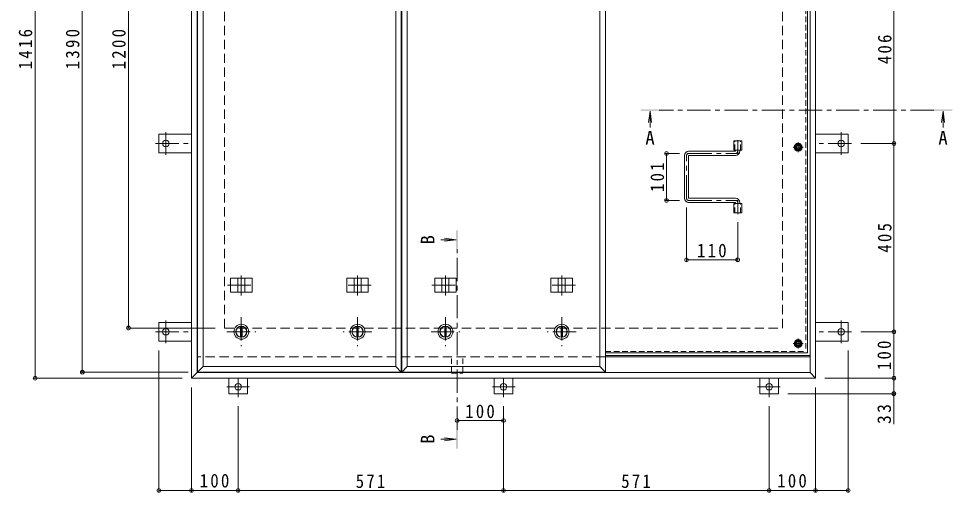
# Model space of a CAD drawing. Units: millimetres at full size, sheet at 1:10. Extents: x -2620 to 2750, y -1962 to 1787.
# Drawn here: x -2538 to -530, y -250 to 769 of the extents above; entities that cross this region are included whole.
import ezdxf
from ezdxf.enums import TextEntityAlignment as Align

# ---------------------------------------------------------------- set-up
doc = ezdxf.new("R2010")
doc.units = ezdxf.units.MM
doc.header["$LTSCALE"] = 10
doc.header["$PDMODE"] = 32
doc.header["$PDSIZE"] = 8
for name, pattern in [('CHAIN1', [8, 5, -1, 1, -1]), ('DASHED1', [1.8, 1.2, -0.6]), ('DASHED2', [3, 2, -1])]:
    doc.linetypes.add(name, pattern=pattern)
for name, color, linetype, lineweight in [('0-1_躯体', 2, 'DASHED2', 9), ('0-2_仕上', 3, 'Continuous', 9), ('0-3_建具', 4, 'Continuous', 9), ('0-5_寸法', 4, 'Continuous', 9), ('0-6_ハッチ', 6, 'Continuous', 9), ('0-7', 5, 'Continuous', 5), ('0-A', 3, 'CHAIN1', 9), ('0-B', 2, 'Continuous', 9), ('0-C', 2, 'Continuous', 9), ('0-E', 3, 'Continuous', 9), ('0-F', 7, 'Continuous', 9)]:
    doc.layers.add(name, color=color, linetype=linetype, lineweight=lineweight)
doc.styles.add('ＭＳ ゴシック', font='')
doc.styles.get('ＭＳ ゴシック').set_extended_font_data('MS Gothic')

msp = doc.modelspace()

# ---------------------------------------------------------------- linework, layer by layer
at = {"layer": '0-1_躯体'}
for p, q in [((-2095.56, 103.62), (-2095.56, 1303.62)), ((-895.56, 103.62), (-895.56, 1303.62)), ((-2095.56, 103.62), (-895.56, 103.62)), ((-1276.56, 41.62), (-2154.56, 41.62))]:
    msp.add_line(p, q, dxfattribs=at)
at = {"layer": '0-1_躯体', "linetype": 'Continuous'}
msp.add_line((-836.56, 41.62), (-1276.56, 41.62), dxfattribs=at)
at = {"layer": '0-2_仕上'}
for p, q in [((-2153.56, 1398.62), (-2153.56, 8.62)), ((-2141.56, 1386.62), (-2141.56, 20.62)), ((-1727.56, 20.62), (-1727.56, 1386.62)), ((-1715.56, 8.62), (-1715.56, 1398.62)), ((-1714.56, 1398.62), (-1714.56, 8.62)), ((-1702.56, 1386.62), (-1702.56, 20.62)), ((-1288.56, 20.62), (-1288.56, 1386.62)), ((-1276.56, 8.62), (-1276.56, 1398.62)), ((-1000.71, 486.12), (-1000.71, 506.12)), ((-1000.71, 506.12), (-983.41, 506.12)), ((-983.41, 486.12), (-983.41, 506.12)), ((-1000.71, 486.12), (-983.41, 486.12)), ((-1000.71, 351.12), (-1000.71, 371.12)), ((-1000.71, 371.12), (-983.41, 371.12)), ((-983.41, 351.12), (-983.41, 371.12)), ((-1000.71, 351.12), (-983.41, 351.12)), ((-2141.56, 20.62), (-2153.56, 8.62)), ((-2141.56, 20.62), (-1727.56, 20.62)), ((-1702.56, 20.62), (-1714.56, 8.62)), ((-1702.56, 20.62), (-1288.56, 20.62))]:
    msp.add_line(p, q, dxfattribs=at)
at = {"layer": '0-2_仕上', "linetype": 'DASHED1'}
for p, q in [((-998.41, 486.12), (-998.41, 506.12)), ((-985.71, 486.12), (-985.71, 506.12)), ((-998.41, 351.12), (-998.41, 371.12)), ((-985.71, 351.12), (-985.71, 371.12))]:
    msp.add_line(p, q, dxfattribs=at)
at = {"layer": '0-2_仕上'}
for points in [[(-2153.56, 8.62), (-1715.56, 8.62), (-1727.56, 20.62)], [(-1714.56, 8.62), (-1276.56, 8.62), (-1288.56, 20.62)]]:
    msp.add_lwpolyline(points, dxfattribs=at)
at = {"layer": '0-3_建具', "color": 2}
for p, q in [((-2166.56, -4.38), (-2166.56, 1411.62)), ((-824.56, -4.38), (-824.56, 1411.62)), ((-2154.56, 7.62), (-2154.56, 1399.62)), ((-836.56, 7.62), (-836.56, 1399.62)), ((-836.56, 41.62), (-1276.56, 41.62)), ((-2166.56, -4.38), (-2154.56, 7.62)), ((-836.56, 7.62), (-2154.56, 7.62)), ((-824.56, -4.38), (-836.56, 7.62)), ((-824.56, -4.38), (-2166.56, -4.38))]:
    msp.add_line(p, q, dxfattribs=at)
at = {"layer": '0-3_建具'}
for p, q in [((-2082.65, 180.62), (-2082.65, 210.62)), ((-2082.65, 210.62), (-2036.47, 210.62)), ((-2067.06, 180.62), (-2067.06, 210.62)), ((-2052.06, 180.62), (-2052.06, 210.62)), ((-2036.47, 180.62), (-2036.47, 210.62)), ((-1786.47, 210.62), (-1832.65, 210.62)), ((-1832.65, 180.62), (-1832.65, 210.62)), ((-1817.06, 180.62), (-1817.06, 210.62)), ((-1802.06, 180.62), (-1802.06, 210.62)), ((-1786.47, 180.62), (-1786.47, 210.62)), ((-1643.65, 180.62), (-1643.65, 210.62)), ((-1643.65, 210.62), (-1597.47, 210.62)), ((-1628.06, 180.62), (-1628.06, 210.62)), ((-1613.06, 180.62), (-1613.06, 210.62)), ((-1597.47, 180.62), (-1597.47, 210.62)), ((-1347.47, 210.62), (-1393.65, 210.62)), ((-1393.65, 180.62), (-1393.65, 210.62)), ((-1378.06, 180.62), (-1378.06, 210.62)), ((-1363.06, 180.62), (-1363.06, 210.62)), ((-1347.47, 180.62), (-1347.47, 210.62)), ((-2082.65, 180.62), (-2036.47, 180.62)), ((-1786.47, 180.62), (-1832.65, 180.62)), ((-1643.65, 180.62), (-1597.47, 180.62)), ((-1347.47, 180.62), (-1393.65, 180.62))]:
    msp.add_line(p, q, dxfattribs=at)
at = {"layer": '0-3_建具', "linetype": 'CHAIN1'}
for p, q in [((-2059.56, 173.5), (-2059.56, 216.74)), ((-1809.56, 173.5), (-1809.56, 216.74)), ((-1620.56, 173.5), (-1620.56, 216.74)), ((-1370.56, 173.5), (-1370.56, 216.74)), ((-2088.97, 195.62), (-2030.15, 195.62)), ((-1780.15, 195.62), (-1838.97, 195.62)), ((-1649.97, 195.62), (-1591.15, 195.62)), ((-1341.15, 195.62), (-1399.97, 195.62))]:
    msp.add_line(p, q, dxfattribs=at)
at = {"layer": '0-5_寸法'}
for p, q in [((-1180.64, 570.16), (-1183.9, 545.38)), ((-1180.64, 570.16), (-1180.64, 534.56)), ((-1180.64, 570.16), (-1177.38, 545.38)), ((-550.5, 570.16), (-553.76, 545.38)), ((-550.5, 570.16), (-547.24, 545.38)), ((-550.5, 570.16), (-550.5, 534.56)), ((-1597.56, 293.38), (-1630.33, 293.38)), ((-1597.56, 293.38), (-1622.35, 296.64)), ((-1597.56, 293.38), (-1622.35, 290.11)), ((-1597.56, -135.47), (-1630.33, -135.47)), ((-1597.56, -135.47), (-1622.35, -132.2)), ((-1597.56, -135.47), (-1622.35, -138.73))]:
    msp.add_line(p, q, dxfattribs=at)
at = {"layer": '0-5_寸法', "linetype": 'CHAIN1'}
for p, q in [((-570.5, 572.16), (-1160.64, 572.16)), ((-1595.56, -115.47), (-1595.56, 273.38))]:
    msp.add_line(p, q, dxfattribs=at)
at = {"layer": '0-5_寸法', "color": 7, "linetype": 'DASHED1'}
msp.add_line((-1583.26, 38.42), (-1583.26, 6.42), dxfattribs=at)
at = {"layer": '0-5_寸法', "color": 7}
msp.add_line((-656.04, -37.58), (-656.04, -102.87), dxfattribs=at)
at = {"layer": '0-5_寸法', "color": 7, "linetype": 'DASHED1'}
msp.add_lwpolyline([(-1607.86, 38.42), (-1607.86, 6.42), (-1583.26, 6.42)], dxfattribs=at)
at = {"layer": '0-5_寸法'}
for points in [[(-1200.64, 570.16), (-1200.64, 574.16), (-1160.64, 570.16), (-1160.64, 574.16)], [(-530.5, 570.16), (-530.5, 574.16), (-570.5, 570.16), (-570.5, 574.16)], [(-1593.56, 313.38), (-1597.56, 313.38), (-1593.56, 273.38), (-1597.56, 273.38)], [(-1597.56, -155.47), (-1593.56, -155.47), (-1597.56, -115.47), (-1593.56, -115.47)]]:
    msp.add_solid(points, dxfattribs=at)
at = {"layer": '0-6_ハッチ', "linetype": 'CHAIN1'}
for p, q in [((-992.06, 507.5), (-992.06, 479.12)), ((-1102.06, 382.63), (-1102.06, 474.61)), ((-1097.55, 479.12), (-992.06, 479.12)), ((-1097.55, 378.12), (-992.06, 378.12)), ((-992.06, 348.23), (-992.06, 378.12))]:
    msp.add_line(p, q, dxfattribs=at)
at = {"layer": '0-6_ハッチ'}
for p, q in [((-997.56, 483.62), (-1097.56, 483.62)), ((-996.56, 484.62), (-996.56, 486.12)), ((-987.56, 483.62), (-987.56, 486.12)), ((-1106.56, 382.62), (-1106.56, 474.62)), ((-1097.56, 383.62), (-1097.56, 473.62)), ((-1096.56, 474.62), (-996.56, 474.62)), ((-1096.56, 382.62), (-996.56, 382.62)), ((-997.56, 373.62), (-1097.56, 373.62)), ((-996.56, 372.62), (-996.56, 371.12)), ((-987.56, 373.62), (-987.56, 371.12)), ((-1276.56, 44.62), (-836.56, 44.62)), ((-1276.56, 41.62), (-836.56, 41.62))]:
    msp.add_line(p, q, dxfattribs=at)
for centre, radius, start, end in [((-1097.56, 474.62), 9, 90, 180), ((-997.56, 484.62), 1, 270, 0), ((-996.56, 483.62), 9, 270, 0), ((-1096.56, 473.62), 1, 90, 180), ((-1097.56, 382.62), 9, 180, 270), ((-1096.56, 383.62), 1, 180, 270), ((-996.56, 373.62), 9, 0, 90), ((-997.56, 372.62), 1, 0, 90)]:
    msp.add_arc(centre, radius, start, end, dxfattribs=at)
at = {"layer": '0-6_ハッチ', "linetype": 'CHAIN1'}
for centre, radius, start, end in [((-996.56, 483.62), 4.5, 270.29569, 0), ((-1097.55, 474.61), 4.51, 90, 180), ((-1097.55, 382.63), 4.51, 180, 270), ((-996.56, 373.62), 4.5, 0, 89.70431)]:
    msp.add_arc(centre, radius, start, end, dxfattribs=at)
at = {"layer": '0-7'}
for centre, radius in [((-862.06, 492.45), 5), ((-862.06, 492.45), 4.19), ((-862.06, 70.12), 5), ((-862.06, 70.12), 4.19)]:
    msp.add_circle(centre, radius, dxfattribs=at)
at = {"layer": '0-A', "linetype": 'DASHED1'}
for p in [(-845.26, 827.37), (-1276.56, 53.32)]:
    msp.add_line(p, (-845.26, 53.32), dxfattribs=at)
at = {"layer": '0-A', "linetype": 'Continuous'}
for q in [(-842.06, 826.13), (-1276.56, 50.12)]:
    msp.add_line((-842.06, 50.12), q, dxfattribs=at)
at = {"layer": '0-A'}
for p, q in [((-862.06, 481.77), (-862.06, 503.13)), ((-851.38, 492.45), (-872.74, 492.45)), ((-862.06, 59.44), (-862.06, 80.8)), ((-851.38, 70.12), (-872.74, 70.12))]:
    msp.add_line(p, q, dxfattribs=at)
at = {"layer": '0-B'}
for p, q in [((-869.56, 492.45), (-865.81, 498.95)), ((-865.81, 498.95), (-858.31, 498.95)), ((-854.56, 492.45), (-858.31, 498.95)), ((-854.56, 492.45), (-858.31, 485.95)), ((-869.56, 70.12), (-865.81, 76.62)), ((-865.81, 76.62), (-858.31, 76.62)), ((-854.56, 70.12), (-858.31, 76.62)), ((-854.56, 70.12), (-858.31, 63.62))]:
    msp.add_line(p, q, dxfattribs=at)
for points in [[(-869.56, 492.45), (-865.81, 485.95), (-858.31, 485.95)], [(-869.56, 70.12), (-865.81, 63.62), (-858.31, 63.62)]]:
    msp.add_lwpolyline(points, dxfattribs=at)
for centre, radius in [((-862.06, 492.45), 8.5), ((-862.06, 492.45), 6.5), ((-862.06, 70.12), 8.5), ((-862.06, 70.12), 6.5)]:
    msp.add_circle(centre, radius, dxfattribs=at)
at = {"layer": '0-C', "linetype": 'CHAIN1'}
for p, q in [((-2059.56, 126.62), (-2059.56, 64.62)), ((-1809.56, 126.62), (-1809.56, 64.62)), ((-1620.56, 126.62), (-1620.56, 64.62)), ((-1370.56, 126.62), (-1370.56, 64.62)), ((-2090.56, 95.62), (-2028.56, 95.62)), ((-1778.56, 95.62), (-1840.56, 95.62)), ((-1651.56, 95.62), (-1589.56, 95.62)), ((-1339.56, 95.62), (-1401.56, 95.62))]:
    msp.add_line(p, q, dxfattribs=at)
at = {"layer": '0-C'}
for p, q in [((-2061.06, 84.22), (-2061.06, 107.02)), ((-2058.06, 84.22), (-2058.06, 107.02)), ((-1811.06, 84.22), (-1811.06, 107.02)), ((-1808.06, 84.22), (-1808.06, 107.02)), ((-1622.06, 84.22), (-1622.06, 107.02)), ((-1619.06, 84.22), (-1619.06, 107.02)), ((-1372.06, 84.22), (-1372.06, 107.02)), ((-1369.06, 84.22), (-1369.06, 107.02))]:
    msp.add_line(p, q, dxfattribs=at)
for centre, radius in [((-2059.56, 95.62), 16), ((-2059.56, 95.62), 12), ((-2059.56, 95.62), 11.5), ((-1809.56, 95.62), 16), ((-1809.56, 95.62), 12), ((-1809.56, 95.62), 11.5), ((-1620.56, 95.62), 16), ((-1620.56, 95.62), 12), ((-1620.56, 95.62), 11.5), ((-1370.56, 95.62), 16), ((-1370.56, 95.62), 12), ((-1370.56, 95.62), 11.5)]:
    msp.add_circle(centre, radius, dxfattribs=at)
at = {"layer": '0-E', "linetype": 'CHAIN1'}
for p, q in [((-2221.76, 475.78), (-2221.76, 524.67)), ((-769.36, 475.78), (-769.36, 524.67)), ((-2243.92, 500.62), (-2166.56, 500.62)), ((-747.2, 500.62), (-824.56, 500.62)), ((-2221.76, 70.78), (-2221.76, 119.67)), ((-769.36, 70.78), (-769.36, 119.67)), ((-2243.92, 95.62), (-2166.56, 95.62)), ((-747.2, 95.62), (-824.56, 95.62)), ((-2066.56, -44.74), (-2066.56, -4.58)), ((-1495.56, -44.74), (-1495.56, -4.58)), ((-924.56, -44.74), (-924.56, -4.58)), ((-2041.72, -22.58), (-2090.61, -22.58)), ((-1470.72, -22.58), (-1519.61, -22.58)), ((-949.4, -22.58), (-900.51, -22.58))]:
    msp.add_line(p, q, dxfattribs=at)
at = {"layer": '0-E'}
for p, q in [((-2236.76, 480.62), (-2236.76, 520.62)), ((-2166.56, 520.62), (-2236.76, 520.62)), ((-824.56, 520.62), (-754.36, 520.62)), ((-754.36, 480.62), (-754.36, 520.62)), ((-2166.56, 480.62), (-2236.76, 480.62)), ((-824.56, 480.62), (-754.36, 480.62)), ((-2236.76, 75.62), (-2236.76, 115.62)), ((-2166.56, 115.62), (-2236.76, 115.62)), ((-824.56, 115.62), (-754.36, 115.62)), ((-754.36, 75.62), (-754.36, 115.62)), ((-2166.56, 75.62), (-2236.76, 75.62)), ((-824.56, 75.62), (-754.36, 75.62)), ((-2086.56, -4.38), (-2086.56, -37.58)), ((-2046.56, -4.38), (-2046.56, -37.58)), ((-1515.56, -4.38), (-1515.56, -37.58)), ((-1475.56, -4.38), (-1475.56, -37.58)), ((-944.56, -4.38), (-944.56, -37.58)), ((-904.56, -4.38), (-904.56, -37.58)), ((-2046.56, -37.58), (-2086.56, -37.58)), ((-1475.56, -37.58), (-1515.56, -37.58)), ((-944.56, -37.58), (-904.56, -37.58))]:
    msp.add_line(p, q, dxfattribs=at)
for centre in [(-2221.76, 500.62), (-769.36, 500.62), (-2221.76, 95.62), (-769.36, 95.62), (-2066.56, -22.58), (-1495.56, -22.58), (-924.56, -22.58)]:
    msp.add_circle(centre, 7, dxfattribs=at)
at = {"layer": '0-F'}
for p, q in [((-2502.96, 1411.62), (-2502.96, -4.38)), ((-2401.52, 8.62), (-2401.52, 1398.62)), ((-2302.07, 103.62), (-2302.07, 1303.62)), ((-656.04, 500.62), (-656.04, 906.62)), ((-653.04, 500.62), (-727.2, 500.62)), ((-656.04, 95.62), (-656.04, 500.62)), ((-1148.03, 479.12), (-1117.55, 479.12)), ((-1145.03, 479.12), (-1145.03, 378.12)), ((-1148.03, 378.12), (-1117.55, 378.12)), ((-1102.06, 247.32), (-1102.06, 362.63)), ((-992.06, 247.32), (-992.06, 331.12)), ((-1102.06, 250.32), (-992.06, 250.32)), ((-2305.07, 103.62), (-2115.56, 103.62)), ((-653.04, 95.62), (-727.2, 95.62)), ((-656.04, 95.62), (-656.04, -4.38)), ((-2236.76, -248.72), (-2236.76, 55.62)), ((-754.36, -248.72), (-754.36, 55.62)), ((-2404.52, 8.62), (-2173.56, 8.62)), ((-2505.96, -4.38), (-2186.56, -4.38)), ((-653.04, -4.38), (-804.56, -4.38)), ((-656.04, -4.38), (-656.04, -37.58)), ((-2166.56, -248.72), (-2166.56, -24.38)), ((-653.04, -37.58), (-884.56, -37.58)), ((-824.56, -248.72), (-824.56, -24.38)), ((-2066.56, -248.72), (-2066.56, -64.74)), ((-1495.56, -248.72), (-1495.56, -64.74)), ((-924.56, -248.72), (-924.56, -64.74)), ((-1495.56, -95.5), (-1595.56, -95.5)), ((-2236.76, -245.72), (-2166.56, -245.72)), ((-2166.56, -245.72), (-2066.56, -245.72)), ((-2066.56, -245.72), (-1495.56, -245.72)), ((-1495.56, -245.72), (-924.56, -245.72)), ((-924.56, -245.72), (-824.56, -245.72)), ((-824.56, -245.72), (-754.36, -245.72))]:
    msp.add_line(p, q, dxfattribs=at)
for p in [(-656.04, 500.62), (-1145.03, 479.12), (-1145.03, 378.12), (-1102.06, 250.32), (-992.06, 250.32), (-2302.07, 103.62), (-656.04, 95.62), (-2401.52, 8.62), (-2502.96, -4.38), (-656.04, -4.38), (-656.04, -37.58), (-1595.56, -95.5), (-1495.56, -95.5), (-2236.76, -245.72), (-2166.56, -245.72), (-2066.56, -245.72), (-1495.56, -245.72), (-924.56, -245.72), (-824.56, -245.72), (-754.36, -245.72)]:
    msp.add_point(p, dxfattribs=at)

# ---------------------------------------------------------------- texts
at = {"layer": '0-5_寸法', "color": 2, "style": 'ＭＳ ゴシック'}
for p in [(-1190.64, 489.47), (-560.5, 489.47)]:
    msp.add_text('A', height=29.33, dxfattribs=at).set_placement(p, align=Align.BOTTOM_LEFT)
for p in [(-1635.43, 283.38), (-1635.43, -145.47)]:
    msp.add_text('B', height=29.33, rotation=90, dxfattribs=at).set_placement(p, align=Align.BOTTOM_LEFT)
at = {"layer": '0-F', "color": 2, "char_height": 29.33, "attachment_point": 7, "rotation": 90, "style": 'ＭＳ ゴシック'}
for s, insert in [('\\T1.28;\\W0.9;1416', (-2508.96, 659.87)), ('\\T1.28;\\W0.9;1390', (-2407.52, 659.87)), ('\\T1.28;\\W0.9;1200', (-2308.07, 659.87)), ('\\T1.27;\\W0.9;406', (-661.04, 671.12)), ('\\T1.27;\\W0.9;101', (-1150.03, 396.12)), ('\\T1.27;\\W0.9;405', (-661.04, 265.62)), ('\\T1.27;\\W0.9;100', (-662.04, 13.12)), ('\\T1.27;\\W0.95;33', (-662.04, -102.87))]:
    msp.add_mtext(s, dxfattribs=dict(at, insert=insert))
at = {"layer": '0-F', "color": 2, "char_height": 29.33, "attachment_point": 7, "style": 'ＭＳ ゴシック'}
for s, insert in [('\\T1.27;\\W0.9;110', (-1079.56, 255.32)), ('\\T1.27;\\W0.9;100', (-1578.06, -90.5)), ('\\T1.27;\\W0.9;100', (-2149.06, -239.72)), ('\\T1.27;\\W0.9;571', (-1813.56, -240.72)), ('\\T1.27;\\W0.9;571', (-1242.56, -240.72)), ('\\T1.27;\\W0.9;100', (-907.06, -239.72))]:
    msp.add_mtext(s, dxfattribs=dict(at, insert=insert))

doc.saveas('drawing.dxf')
